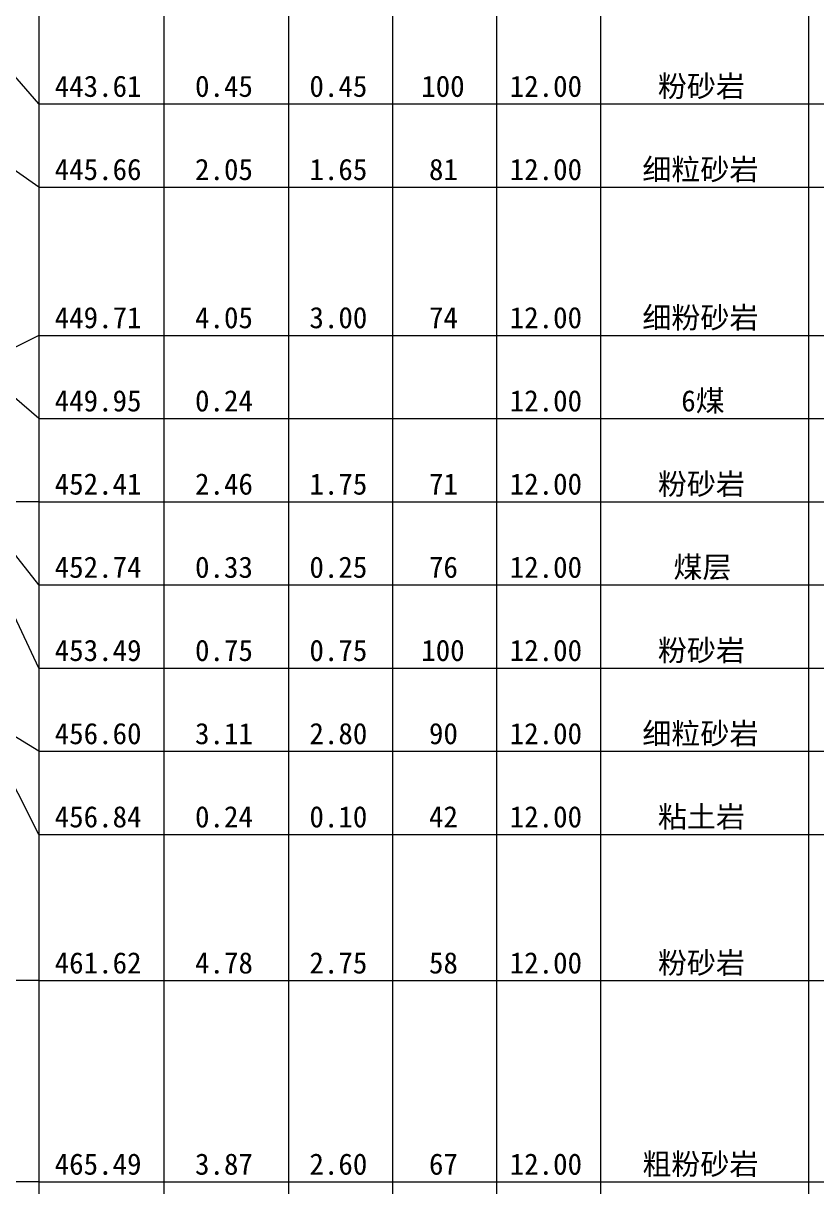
# Model space of a CAD drawing. Header units: inches. Extents: x -27 to 109, y -598 to 26.
# Drawn here: x 20.78 to 36.04, y -464.69 to -442.31 of the extents above; entities that cross this region are included whole.
import ezdxf

# ---------------------------------------------------------------- set-up
doc = ezdxf.new("R2010")
doc.units = ezdxf.units.IN
doc.header["$MEASUREMENT"] = 0
doc.layers.get('0').update_dxf_attribs({"lineweight": 0})
doc.styles.add('宋体', font='')
doc.styles.get('宋体').set_extended_font_data('宋体')

msp = doc.modelspace()

# ---------------------------------------------------------------- linework, layer by layer
at = {"linetype": 'Continuous', "lineweight": 15}
for p, q in [((21.082, 0.896), (21.082, -567.184)), ((23.482, 0.896), (23.482, -567.184)), ((25.882, 0.896), (25.882, -567.184)), ((27.882, 0.896), (27.882, -567.184)), ((29.882, 0.896), (29.882, -567.184)), ((31.882, 0.896), (31.882, -567.184)), ((35.882, 0.896), (35.882, -567.184)), ((21.082, -443.864), (20.082, -442.714)), ((21.082, -443.864), (23.482, -443.864)), ((23.482, -443.864), (25.882, -443.864)), ((25.882, -443.864), (27.882, -443.864)), ((27.882, -443.864), (29.882, -443.864)), ((29.882, -443.864), (31.882, -443.864)), ((31.882, -443.864), (35.882, -443.864)), ((35.882, -443.864), (65.882, -443.864)), ((21.082, -445.464), (20.082, -444.764)), ((21.082, -445.464), (23.482, -445.464)), ((23.482, -445.464), (25.882, -445.464)), ((25.882, -445.464), (27.882, -445.464)), ((27.882, -445.464), (29.882, -445.464)), ((29.882, -445.464), (31.882, -445.464)), ((31.882, -445.464), (35.882, -445.464)), ((35.882, -445.464), (65.882, -445.464)), ((21.082, -448.314), (20.082, -448.814)), ((21.082, -448.314), (23.482, -448.314)), ((23.482, -448.314), (25.882, -448.314)), ((25.882, -448.314), (27.882, -448.314)), ((27.882, -448.314), (29.882, -448.314)), ((29.882, -448.314), (31.882, -448.314)), ((31.882, -448.314), (35.882, -448.314)), ((35.882, -448.314), (65.882, -448.314)), ((21.082, -449.914), (20.082, -449.054)), ((21.082, -449.914), (23.482, -449.914)), ((23.482, -449.914), (25.882, -449.914)), ((25.882, -449.914), (27.882, -449.914)), ((27.882, -449.914), (29.882, -449.914)), ((29.882, -449.914), (31.882, -449.914)), ((31.882, -449.914), (35.882, -449.914)), ((35.882, -449.914), (65.882, -449.914)), ((21.082, -451.514), (20.082, -451.514)), ((21.082, -451.514), (23.482, -451.514)), ((23.482, -451.514), (25.882, -451.514)), ((25.882, -451.514), (27.882, -451.514)), ((27.882, -451.514), (29.882, -451.514)), ((29.882, -451.514), (31.882, -451.514)), ((31.882, -451.514), (35.882, -451.514)), ((35.882, -451.514), (65.882, -451.514)), ((21.082, -453.114), (20.082, -451.844)), ((21.082, -454.714), (20.082, -452.594)), ((21.082, -453.114), (23.482, -453.114)), ((23.482, -453.114), (25.882, -453.114)), ((25.882, -453.114), (27.882, -453.114)), ((27.882, -453.114), (29.882, -453.114)), ((29.882, -453.114), (31.882, -453.114)), ((31.882, -453.114), (35.882, -453.114)), ((35.882, -453.114), (65.882, -453.114)), ((21.082, -454.714), (23.482, -454.714)), ((23.482, -454.714), (25.882, -454.714)), ((25.882, -454.714), (27.882, -454.714)), ((27.882, -454.714), (29.882, -454.714)), ((29.882, -454.714), (31.882, -454.714)), ((31.882, -454.714), (35.882, -454.714)), ((35.882, -454.714), (65.882, -454.714)), ((21.082, -456.314), (20.082, -455.704)), ((21.082, -457.914), (20.082, -455.944)), ((21.082, -456.314), (23.482, -456.314)), ((23.482, -456.314), (25.882, -456.314)), ((25.882, -456.314), (27.882, -456.314)), ((27.882, -456.314), (29.882, -456.314)), ((29.882, -456.314), (31.882, -456.314)), ((31.882, -456.314), (35.882, -456.314)), ((35.882, -456.314), (65.882, -456.314)), ((21.082, -457.914), (23.482, -457.914)), ((23.482, -457.914), (25.882, -457.914)), ((25.882, -457.914), (27.882, -457.914)), ((27.882, -457.914), (29.882, -457.914)), ((29.882, -457.914), (31.882, -457.914)), ((31.882, -457.914), (35.882, -457.914)), ((35.882, -457.914), (65.882, -457.914)), ((21.082, -460.724), (20.082, -460.724)), ((21.082, -460.724), (23.482, -460.724)), ((23.482, -460.724), (25.882, -460.724)), ((25.882, -460.724), (27.882, -460.724)), ((27.882, -460.724), (29.882, -460.724)), ((29.882, -460.724), (31.882, -460.724)), ((31.882, -460.724), (35.882, -460.724)), ((35.882, -460.724), (65.882, -460.724)), ((21.082, -464.594), (20.082, -464.594)), ((21.082, -464.594), (23.482, -464.594)), ((23.482, -464.594), (25.882, -464.594)), ((25.882, -464.594), (27.882, -464.594)), ((27.882, -464.594), (29.882, -464.594)), ((29.882, -464.594), (31.882, -464.594)), ((31.882, -464.594), (35.882, -464.594)), ((35.882, -464.594), (65.882, -464.594))]:
    msp.add_line(p, q, dxfattribs=at)

# ---------------------------------------------------------------- texts
at = {"style": '宋体'}
for s, p in [('粉砂岩', (32.984, -443.727)), ('443.61', (21.384, -443.727)), ('0.45', (24.083, -443.727)), ('0.45', (26.283, -443.727)), ('100', (28.433, -443.727)), ('12.00', (30.134, -443.727)), ('445.66', (21.384, -445.327)), ('2.05', (24.083, -445.327)), ('1.65', (26.283, -445.327)), ('81', (28.582, -445.327)), ('12.00', (30.134, -445.327)), ('细粒砂岩', (32.685, -445.327)), ('细粉砂岩', (32.685, -448.177)), ('449.71', (21.384, -448.177)), ('4.05', (24.083, -448.177)), ('3.00', (26.283, -448.177)), ('74', (28.582, -448.177)), ('12.00', (30.134, -448.177)), ('6煤', (33.433, -449.777)), ('449.95', (21.384, -449.777)), ('0.24', (24.083, -449.777)), ('12.00', (30.134, -449.777)), ('452.41', (21.384, -451.377)), ('2.46', (24.083, -451.377)), ('1.75', (26.283, -451.377)), ('71', (28.582, -451.377)), ('12.00', (30.134, -451.377)), ('粉砂岩', (32.984, -451.377)), ('452.74', (21.384, -452.977)), ('0.33', (24.083, -452.977)), ('0.25', (26.283, -452.977)), ('76', (28.582, -452.977)), ('12.00', (30.134, -452.977)), ('煤层', (33.283, -452.977)), ('453.49', (21.384, -454.577)), ('0.75', (24.083, -454.577)), ('0.75', (26.283, -454.577)), ('100', (28.433, -454.577)), ('12.00', (30.134, -454.577)), ('粉砂岩', (32.984, -454.577)), ('456.60', (21.384, -456.177)), ('3.11', (24.083, -456.177)), ('2.80', (26.283, -456.177)), ('90', (28.582, -456.177)), ('12.00', (30.134, -456.177)), ('细粒砂岩', (32.685, -456.177)), ('456.84', (21.384, -457.777)), ('0.24', (24.083, -457.777)), ('0.10', (26.283, -457.777)), ('42', (28.582, -457.777)), ('12.00', (30.134, -457.777)), ('粘土岩', (32.984, -457.777)), ('461.62', (21.384, -460.587)), ('4.78', (24.083, -460.587)), ('2.75', (26.283, -460.587)), ('58', (28.582, -460.587)), ('12.00', (30.134, -460.587)), ('粉砂岩', (32.984, -460.587)), ('465.49', (21.384, -464.457)), ('3.87', (24.083, -464.457)), ('2.60', (26.283, -464.457)), ('67', (28.582, -464.457)), ('12.00', (30.134, -464.457)), ('粗粉砂岩', (32.685, -464.457))]:
    msp.add_text(s, height=0.4092, dxfattribs=at).set_placement(p)

doc.saveas('drawing.dxf')
